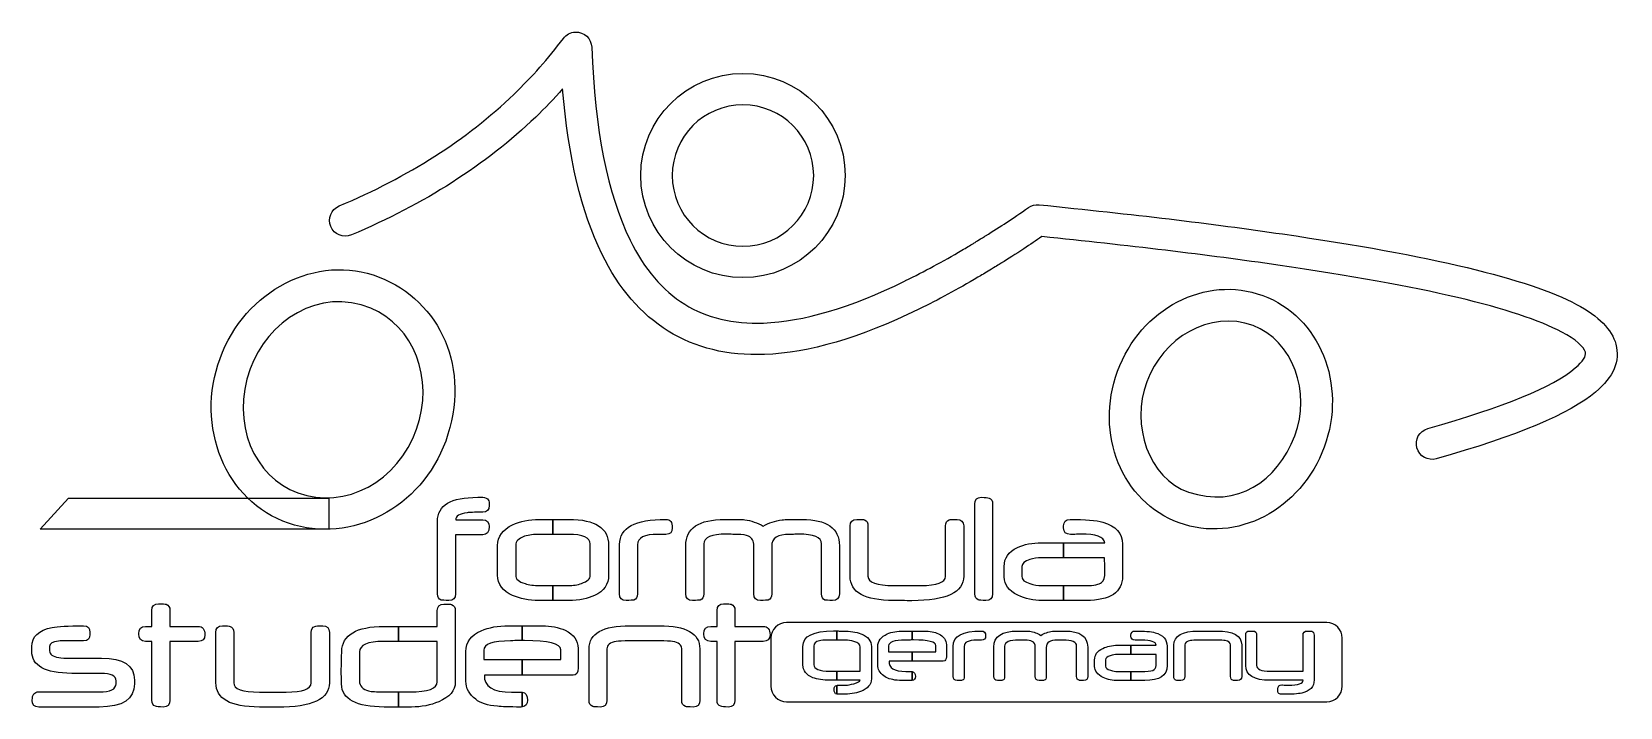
# Model space of a CAD drawing. Extents: x 0 to 356, y 0 to 151.
import ezdxf

# ---------------------------------------------------------------- set-up
doc = ezdxf.new("R2010")
doc.units = 0
doc.layers.get('0').update_dxf_attribs({"linetype": 'CONTINUOUS'})

msp = doc.modelspace()

# ---------------------------------------------------------------- linework, layer by layer
at = {"color": 7}
for points in [[(119.09625, 149.94825), (119.10375, 149.94225)], [(223.2975, 112.02225), (223.30425, 112.0155)], [(213.663, 105.66675), (213.669, 105.66675)], [(279.18825, 99.10125), (279.174, 99.10725), (279.174, 99.10125)], [(99.8985, 47.06625), (101.03175, 47.06625)], [(211.275, 25.4445), (211.275, 45.5535)], [(215.265, 45.5535), (215.265, 25.4445), (215.26575, 25.4445)], [(90.89625, 25.44525), (90.89625, 41.67525)], [(94.9935, 41.997), (101.03175, 41.997)], [(113.64225, 42.105), (116.7735, 42.105), (116.7735, 42.10425)], [(116.7735, 42.10425), (116.7735, 38.76075), (113.7, 38.76075)], [(120.21975, 38.76075), (116.7735, 38.76075), (116.7735, 42.10425), (120.3285, 42.10425)], [(183.35025, 29.38125), (183.35025, 40.647)], [(187.3425, 40.64625), (187.3425, 29.3805)], [(204.699, 29.325), (204.699, 40.647)], [(208.797, 40.64775), (208.797, 29.38125), (208.79625, 29.38125)], [(231.16875, 40.218), (231.16875, 40.647)], [(101.03175, 38.6565), (94.93875, 38.6565), (94.93875, 25.44525)], [(104.37075, 29.60025), (104.37075, 36.28275)], [(108.41325, 36.282), (108.41325, 29.5995)], [(125.12775, 29.5995), (125.12775, 36.60525)], [(129.225, 36.3375), (129.225, 29.60025)], [(131.6505, 25.4445), (131.7045, 36.49725)], [(135.69225, 36.4455), (135.69225, 25.4445)], [(142.0545, 38.76075), (140.32875, 38.76075)], [(146.52975, 25.44525), (146.52975, 36.174)], [(150.5745, 36.606), (150.5745, 25.44525)], [(158.0115, 38.7615), (157.0425, 38.7615)], [(161.784, 25.44525), (161.784, 36.174)], [(165.77625, 36.11925), (165.77625, 25.44525)], [(170.6265, 38.76075), (169.818, 38.76075)], [(176.934, 25.4445), (176.934, 36.66075)], [(180.9255, 36.17475), (180.9255, 25.4445), (180.9255, 25.4445)], [(231.11475, 36.8715), (231.11475, 33.5325), (226.158, 33.5325)], [(226.26825, 36.87225), (231.11475, 36.87225), (231.11475, 36.8715)], [(240.33675, 33.5325), (231.1155, 33.5325), (231.1155, 36.8715), (240.444, 36.8715)], [(233.6505, 38.76075), (232.68225, 38.76075)], [(244.377, 36.5505), (244.377, 29.3805)], [(217.854, 29.21775), (217.854, 31.53975)], [(221.84325, 31.53975), (221.84325, 29.27475)], [(113.7, 27.27975), (116.7735, 27.27975), (116.7735, 23.937), (113.64225, 23.937)], [(116.7735, 23.93625), (116.7735, 27.279), (120.21975, 27.279)], [(193.107, 27.27825), (199.09725, 27.27825)], [(226.26825, 27.279), (231.11475, 27.279), (231.11475, 23.93625), (226.37475, 23.93625)], [(231.11475, 23.93625), (231.11475, 27.279), (236.18475, 27.279)], [(25.49925, 18.117), (26.90475, 18.117), (26.90475, 21.67425)], [(30.9465, 21.675), (30.9465, 18.11775), (37.254, 18.11775)], [(90.8415, 5.7135), (90.8415, 14.76975), (82.1625, 14.76975), (82.1625, 18.11625), (90.8415, 18.11625), (90.8415, 21.6735)], [(94.88625, 21.6735), (94.88625, 5.658)], [(120.3285, 23.937), (116.7735, 23.937), (116.7735, 23.93625)], [(152.1345, 18.117), (153.53625, 18.117), (153.53625, 21.67425)], [(157.5285, 21.675), (157.5285, 18.11775), (163.89, 18.11775)], [(194.83725, 23.93625), (193.10625, 23.93625)], [(236.18475, 23.9355), (231.11475, 23.9355)], [(82.1625, 18.11625), (82.1625, 14.76975), (78.8205, 14.76975)], [(78.93, 18.11625), (82.1625, 18.11625), (82.1625, 18.11625)], [(106.85325, 18.2745), (109.86975, 18.2745), (109.86975, 18.27375)], [(109.86975, 18.27375), (109.86975, 14.934), (108.252, 14.934)], [(110.35725, 14.934), (109.86975, 14.934), (109.86975, 18.27375), (114.348, 18.27375)], [(134.02125, 18.27225), (140.601, 18.27225)], [(290.151, 18.9735), (169.11975, 18.9735)], [(11.59125, 14.87925), (8.682, 14.87925)], [(13.04475, 16.76475), (13.04475, 16.33275)], [(26.90475, 1.566), (26.90475, 14.7705), (25.49925, 14.7705)], [(37.254, 14.7705), (30.9465, 14.7705), (30.9465, 1.566)], [(41.2425, 5.499), (41.2425, 16.76475)], [(45.23325, 16.76475), (45.23325, 5.499)], [(62.58975, 5.4435), (62.58975, 16.76475)], [(66.687, 16.76475), (66.687, 5.499), (66.687, 5.499)], [(140.601, 14.8785), (134.02125, 14.8785)], [(153.53625, 1.566), (153.53625, 14.7705), (152.1345, 14.7705)], [(163.89, 14.7705), (157.5285, 14.7705), (157.5285, 1.566)], [(165.61575, 15.5235), (165.61575, 4.74225)], [(179.6325, 17.14125), (180.38625, 17.14125), (180.38625, 15.042), (178.3395, 15.042)], [(182.21925, 15.04275), (180.387, 15.04275), (180.387, 17.142)], [(180.86925, 17.09175), (181.845, 17.09175)], [(195.43125, 17.09025), (197.262, 17.09025), (197.262, 17.09025)], [(196.29375, 15.042), (195.69525, 15.042)], [(197.532, 15.09525), (197.262, 15.09525), (197.262, 17.091), (199.95675, 17.091)], [(197.262, 17.09025), (197.262, 15.0945)], [(212.78625, 15.042), (211.70925, 15.042)], [(222.54225, 15.042), (221.145, 15.042)], [(231.006, 15.04125), (229.7715, 15.04125)], [(246.26475, 15.95625), (246.26475, 16.1715)], [(248.643, 15.04125), (247.1865, 15.04125)], [(261.46875, 17.08875), (265.50975, 17.08875)], [(265.50975, 15.04125), (261.52575, 15.04125)], [(271.98375, 9.378), (271.98375, 16.173)], [(274.41075, 16.17225), (274.41075, 9.37725)], [(277.48425, 8.08725), (284.81775, 8.08725), (284.81775, 16.1715)], [(287.2935, 16.17225), (287.2935, 6.144), (287.2935, 6.144)], [(293.60175, 4.743), (293.60175, 15.5235)], [(0, 12.61425), (0, 13.58625)], [(3.9915, 13.587), (3.9915, 12.615)], [(9.00525, 11.001), (15.63675, 11.001)], [(73.42725, 12.39975), (73.42725, 5.928)], [(97.25475, 5.82225), (97.25475, 12.50625)], [(101.24625, 12.7785), (101.24625, 10.6725), (109.86975, 10.6725), (109.86975, 7.16925), (101.40675, 7.16925)], [(109.86975, 7.17), (109.86975, 10.67325), (118.5, 10.67325), (118.5, 12.88425)], [(122.37825, 13.20675), (122.37825, 8.84175)], [(124.85775, 1.563), (124.85775, 13.10025)], [(128.84625, 13.101), (128.84625, 1.56375)], [(145.6155, 1.5645), (145.6155, 13.1565)], [(149.658, 13.10025), (149.658, 1.56525), (149.658, 1.56525)], [(172.78275, 9.48975), (172.78275, 13.641)], [(175.212, 13.69275), (175.212, 9.54375)], [(185.56125, 6.04125), (180.38625, 6.04125), (180.38625, 8.088), (185.616, 8.088), (185.616, 13.479)], [(188.1, 13.58775), (188.1, 6.36225), (188.0985, 6.36225)], [(189.54975, 9.489), (189.54975, 13.58625)], [(191.9745, 13.7475), (191.9745, 12.45375), (197.262, 12.45375), (197.262, 10.34925), (192.08475, 10.34925)], [(197.262, 10.35), (197.262, 12.4545), (202.54125, 12.4545), (202.54125, 13.8015)], [(204.9165, 14.01675), (204.9165, 11.319)], [(206.42475, 6.90225), (206.42475, 13.64175)], [(208.90425, 13.641), (208.90425, 6.9015)], [(215.535, 6.9015), (215.535, 13.479)], [(217.96275, 13.69275), (217.96275, 6.90075)], [(224.811, 6.9015), (224.811, 13.42275)], [(227.28975, 13.422), (227.28975, 6.90075)], [(234.08175, 6.9), (234.08175, 13.74675)], [(236.5635, 13.479), (236.5635, 6.90075), (236.56275, 6.90075)], [(246.26475, 13.911), (246.26475, 11.8575), (243.19125, 11.8575)], [(243.30075, 13.911), (246.26475, 13.911), (246.26475, 13.911)], [(251.9355, 9.864), (251.9355, 11.85675), (246.26475, 11.85675), (246.26475, 13.91025), (251.9355, 13.91025)], [(254.35275, 13.69275), (254.35275, 9.32625)], [(255.8685, 6.89925), (255.8685, 13.9095)], [(258.3435, 13.962), (258.3435, 6.9)], [(268.58925, 6.9), (268.58925, 13.962)], [(271.06725, 13.96125), (271.06725, 6.90075), (271.06725, 6.90075)], [(15.47325, 7.59975), (8.95125, 7.59975)], [(121.3035, 7.17), (109.86975, 7.17), (109.86975, 7.17)], [(178.82475, 8.088), (180.38625, 8.088), (180.38625, 6.04125), (180.38625, 6.04125)], [(195.8055, 8.03325), (197.043, 8.03325)], [(197.262, 7.97775), (197.262, 5.985), (197.043, 5.985)], [(204.21375, 10.35075), (197.262, 10.35075), (197.262, 10.35)], [(197.262, 5.98575), (197.262, 7.9785)], [(238.12575, 9.1665), (238.12575, 10.62)], [(240.54675, 10.61925), (240.54675, 9.2205)], [(243.3015, 8.034), (246.26475, 8.034), (246.26475, 5.98575), (243.35775, 5.98575)], [(246.26475, 5.98575), (246.26475, 8.034), (249.342, 8.034)], [(18.8715, 5.28675), (18.8715, 5.928)], [(23.01975, 6.093), (23.01975, 5.28675), (23.01975, 5.28675)], [(180.38625, 6.04125), (178.878, 6.04125)], [(181.683, 2.91), (180.38625, 2.91), (180.38625, 4.90575)], [(180.38625, 4.90575), (180.38625, 2.91), (180.38625, 2.91)], [(180.657, 4.959), (182.433, 4.959)], [(249.342, 5.98575), (246.26475, 5.98575)], [(284.81775, 6.042), (277.48425, 6.042)], [(280.60725, 4.9605), (281.5275, 4.9605)], [(1.566, 3.4515), (15.15, 3.4515)], [(15.09825, 0.05325), (1.566, 0.05325)], [(50.9985, 3.39375), (56.985, 3.39375)], [(52.72425, 0.05325), (50.9985, 0.05325)], [(78.93, 3.45075), (82.1625, 3.45075), (82.1625, 0.05325), (78.981, 0.05325)], [(82.1625, 0.05325), (82.1625, 3.45075), (84.6945, 3.45075)], [(85.07025, 0.0525), (82.1625, 0.0525), (82.1625, 0.05325)], [(107.499, 3.39375), (109.86975, 3.39375), (109.86975, 0.10725)], [(109.86975, 0.108), (109.86975, 3.3945)], [(169.11975, 1.23825), (290.151, 1.23825)]]:
    msp.add_lwpolyline(points, dxfattribs=at)
msp.add_lwpolyline([(8.25225, 46.87875), (66.58125, 46.87875), (66.58125, 39.9225), (1.887, 39.9225)], close=True, dxfattribs=at)
for points in [[(113.8425, 143.47125), (115.63125, 145.49925), (117.384, 147.65925), (119.09625, 149.94825)], [(119.10375, 149.94225), (119.7225, 150.7725), (120.69825, 151.323), (121.80525, 151.36125)], [(121.80525, 151.36125), (123.7515, 151.43025), (125.382, 149.91), (125.45325, 147.95925)], [(125.45325, 147.95925), (126.13875, 129.40575), (129.0015, 115.00125), (134.04075, 104.73975)], [(108.00525, 137.39775), (110.06775, 139.3785), (112.0125, 141.4005), (113.8425, 143.47125)], [(136.446, 119.19825), (136.446, 131.83275), (146.69325, 142.083), (159.3345, 142.083)], [(159.3345, 142.083), (171.97425, 142.083), (182.2185, 131.83275), (182.2185, 119.19825)], [(68.865, 112.38), (84.429, 118.92675), (97.476, 127.27725), (108.00525, 137.39775)], [(118.93875, 138.59925), (116.99925, 136.413), (114.984, 134.316), (112.89525, 132.30825)], [(127.7115, 101.64525), (123.114, 111.00525), (120.18825, 123.32625), (118.93875, 138.59925)], [(112.89525, 132.30825), (101.7465, 121.599), (87.9795, 112.776), (71.598, 105.885)], [(159.3345, 135.04425), (150.582, 135.04425), (143.4885, 127.95075), (143.4885, 119.19825)], [(175.17975, 119.19825), (175.17975, 127.95075), (168.08625, 135.04425), (159.3345, 135.04425)], [(159.3345, 96.3135), (146.69325, 96.3135), (136.446, 106.56075), (136.446, 119.19825)], [(143.4885, 119.19825), (143.4885, 110.4465), (150.582, 103.35), (159.3345, 103.35)], [(182.2185, 119.19825), (182.2185, 106.56075), (171.97425, 96.3135), (159.3345, 96.3135)], [(159.3345, 103.35), (168.08625, 103.35), (175.17975, 110.4465), (175.17975, 119.19825)], [(66.98475, 107.7645), (66.228, 109.5615), (67.06875, 111.62625), (68.865, 112.38)], [(218.3895, 108.672), (219.85875, 109.64325), (221.481, 110.7435), (223.2975, 112.02225)], [(223.30425, 112.0155), (223.97175, 112.4895), (224.8035, 112.731), (225.6795, 112.64325)], [(225.6795, 112.64325), (236.2725, 111.57525), (245.99625, 110.51325), (254.80575, 109.45875)], [(71.598, 105.885), (69.8055, 105.1305), (67.7385, 105.97425), (66.98475, 107.7645)], [(213.669, 105.66675), (215.415, 106.75425), (217.00575, 107.77125), (218.3895, 108.672)], [(254.80575, 109.45875), (263.88375, 108.37125), (272.35425, 107.253), (280.19775, 106.09425)], [(134.04075, 104.73975), (137.24325, 98.2185), (141.324, 93.411), (146.28975, 90.33)], [(208.401, 102.4575), (209.34825, 103.01925), (210.20475, 103.5255), (210.9585, 103.98525)], [(210.9585, 103.98525), (211.36875, 104.23575), (212.193, 104.74575), (213.432, 105.5205)], [(213.432, 105.5205), (213.5085, 105.57), (213.5865, 105.62175), (213.663, 105.66675)], [(226.278, 105.495), (225.015, 104.62575), (223.67475, 103.72425), (222.25425, 102.7905)], [(253.98075, 102.4395), (245.06025, 103.506), (235.83525, 104.523), (226.278, 105.495)], [(280.19775, 106.09425), (313.3815, 101.313), (335.343, 96.05175), (346.09575, 90.3105)], [(42.18225, 78.21075), (47.77725, 93.44625), (63.831, 101.868), (77.8065, 96.43275)], [(142.563, 84.33225), (136.47075, 88.1175), (131.523, 93.88425), (127.7115, 101.64525)], [(195.78075, 95.655), (199.91325, 97.668), (204.1185, 99.93825), (208.401, 102.4575)], [(222.25425, 102.7905), (220.36425, 101.54475), (218.72475, 100.49475), (217.28775, 99.6)], [(279.174, 99.10125), (271.43925, 100.24425), (263.03325, 101.352), (253.98075, 102.4395)], [(77.8065, 96.43275), (91.473, 91.1145), (98.6055, 75.90375), (92.7315, 59.685)], [(211.96275, 96.37725), (207.372, 93.67275), (203.01, 91.314), (198.876, 89.2995)], [(214.608, 97.96425), (213.61875, 97.362), (212.73675, 96.831), (211.96275, 96.37725)], [(217.17225, 99.52875), (216.68775, 99.2295), (215.8395, 98.7045), (214.608, 97.96425)], [(217.28775, 99.6), (217.2495, 99.5805), (217.21725, 99.555), (217.17225, 99.52875)], [(243.255, 75.333), (248.43075, 89.4075), (262.98975, 97.00425), (275.77125, 92.30775)], [(342.77775, 84.08925), (332.78025, 89.43525), (311.58525, 94.44075), (279.18825, 99.10125)], [(75.978, 89.44875), (64.37025, 94.3155), (52.72425, 86.4555), (48.92925, 75.879)], [(163.9095, 86.1285), (172.848, 86.4555), (183.38325, 89.58075), (195.5205, 95.508)], [(195.5205, 95.508), (195.59925, 95.559), (195.6915, 95.61), (195.78075, 95.655)], [(86.20575, 62.35275), (90.25425, 73.7925), (85.55775, 85.4325), (75.978, 89.44875)], [(146.28975, 90.33), (151.212, 87.2805), (157.08675, 85.8735), (163.9095, 86.1285)], [(198.60675, 89.17725), (185.5785, 82.81125), (174.09375, 79.44675), (164.16, 79.07625)], [(198.876, 89.2995), (198.786, 89.2545), (198.696, 89.21625), (198.60675, 89.17725)], [(273.62325, 85.56), (263.88675, 89.18325), (253.3665, 82.69875), (249.78375, 72.96225)], [(275.77125, 92.30775), (288.55875, 87.6075), (294.7245, 72.39), (289.5615, 58.31925)], [(346.09575, 90.3105), (351.09075, 87.6375), (354.02325, 84.65925), (354.89325, 81.366)], [(282.97575, 60.85425), (286.75725, 70.5195), (282.4575, 82.27575), (273.62325, 85.56)], [(164.16, 79.07625), (155.89275, 78.77625), (148.69275, 80.52825), (142.563, 84.33225)], [(348.06675, 79.569), (347.72025, 80.886), (345.954, 82.39575), (342.77775, 84.08925)], [(345.80925, 76.053), (347.55, 77.52525), (348.2955, 78.69375), (348.06675, 79.569)], [(354.89325, 81.366), (355.8765, 77.625), (354.3765, 74.05725), (350.37225, 70.6695)], [(57.531, 41.25825), (43.33125, 46.09275), (36.5805, 62.9775), (42.18225, 78.21075)], [(48.92925, 75.879), (44.5305, 63.615), (49.8405, 51.636), (59.5995, 48.08175)], [(257.04075, 41.3445), (244.2555, 46.04175), (238.0845, 61.26075), (243.255, 75.333)], [(312.76725, 62.4855), (329.81925, 67.314), (340.83375, 71.83875), (345.80925, 76.053)], [(249.78375, 72.96225), (246.20025, 63.21225), (250.22775, 51.3225), (259.14525, 48.249)], [(350.37225, 70.6695), (344.6145, 65.7915), (332.7135, 60.7965), (314.67525, 55.6905)], [(59.5995, 48.08175), (70.26675, 44.193), (82.0605, 50.61975), (86.20575, 62.35275)], [(259.14525, 48.249), (270.00225, 44.50575), (278.9925, 50.61975), (282.97575, 60.85425)], [(310.323, 58.13175), (309.79425, 60.012), (310.887, 61.962), (312.76725, 62.4855)], [(92.7315, 59.685), (87.29925, 44.69025), (71.57625, 36.47475), (57.531, 41.25825)], [(289.5615, 58.31925), (284.38125, 44.24475), (269.82975, 36.64725), (257.04075, 41.3445)], [(314.67525, 55.6905), (312.80175, 55.1595), (310.85025, 56.2515), (310.323, 58.13175)], [(90.89625, 41.67525), (90.89625, 45.288), (93.915, 47.06625), (99.8985, 47.06625)], [(101.03175, 47.06625), (101.625, 47.0115), (102.05475, 46.84875), (102.273, 46.527)], [(102.273, 46.527), (102.43275, 46.25475), (102.48375, 45.8235), (102.48375, 45.2325)], [(211.275, 45.5535), (211.275, 46.5795), (211.761, 47.0655), (212.72925, 47.0655)], [(212.72925, 47.0655), (213.65175, 47.0655), (214.242, 47.01075), (214.45725, 46.902)], [(214.45725, 46.902), (214.99725, 46.737), (215.265, 46.30875), (215.265, 45.5535)], [(97.52475, 43.61325), (95.79825, 43.398), (94.9935, 42.85875), (94.9935, 41.997)], [(101.03175, 43.725), (99.141, 43.725), (98.0055, 43.66725), (97.52475, 43.61325)], [(102.48375, 45.2325), (102.48375, 44.20575), (102.003, 43.725), (101.03175, 43.725)], [(101.03175, 41.997), (102.003, 41.9955), (102.48375, 41.51025), (102.48375, 40.48725)], [(102.48375, 40.48725), (102.48375, 39.24675), (102.003, 38.6565), (101.03175, 38.6565)], [(104.37075, 36.28275), (104.37075, 38.27775), (105.50625, 39.84), (107.71425, 40.9215)], [(107.71425, 40.9215), (109.43925, 41.727), (111.43575, 42.105), (113.64225, 42.105)], [(120.3285, 42.10425), (126.25725, 42.10425), (129.225, 40.218), (129.225, 36.3375)], [(131.7045, 36.49725), (131.7045, 40.2735), (135.15675, 42.10425), (142.0545, 42.10425)], [(142.0545, 42.10425), (143.0235, 42.10425), (143.511, 41.51025), (143.511, 40.218)], [(143.511, 40.218), (143.511, 39.246), (143.0235, 38.76075), (142.0545, 38.76075)], [(146.52975, 36.174), (146.52975, 40.164), (149.439, 42.105), (155.26575, 42.105)], [(155.26575, 42.105), (157.6875, 42.105), (159.19875, 42.105), (159.738, 42.051)], [(159.738, 42.051), (161.19375, 41.83575), (162.5415, 41.34825), (163.88925, 40.596)], [(163.88925, 40.596), (165.1305, 41.349), (166.53, 41.77875), (168.09225, 41.997)], [(168.09225, 41.997), (168.798, 42.10575), (170.3025, 42.10575), (172.5675, 42.10575)], [(172.5675, 42.10575), (178.12125, 42.10575), (180.9255, 40.16475), (180.9255, 36.17475)], [(183.35025, 40.647), (183.35025, 41.61975), (183.8385, 42.1035), (184.8585, 42.1035)], [(184.8585, 42.1035), (185.77725, 42.1035), (186.315, 42.1035), (186.5865, 41.99475)], [(186.5865, 41.99475), (187.0725, 41.8335), (187.3425, 41.4015), (187.3425, 40.64625)], [(204.699, 40.647), (204.699, 41.40225), (204.969, 41.83425), (205.56525, 41.9955)], [(205.56525, 41.9955), (205.72575, 42.10425), (206.31525, 42.10425), (207.29175, 42.10425)], [(207.29175, 42.10425), (208.26, 42.10425), (208.797, 41.61975), (208.797, 40.64775)], [(231.16875, 40.647), (231.16875, 41.61975), (231.65475, 42.1035), (232.62525, 42.1035)], [(232.68225, 38.76075), (231.6555, 38.76075), (231.16875, 39.246), (231.16875, 40.218)], [(232.62525, 42.1035), (236.02425, 42.1035), (238.44825, 41.94375), (239.9565, 41.45475)], [(239.9565, 41.45475), (242.871, 40.647), (244.377, 39.0315), (244.377, 36.5505)], [(110.40825, 38.328), (109.06125, 37.845), (108.41325, 37.1985), (108.41325, 36.282)], [(113.7, 38.76075), (112.50975, 38.76075), (111.43575, 38.60175), (110.40825, 38.328)], [(125.12775, 36.60525), (125.12775, 38.0625), (123.51075, 38.76075), (120.21975, 38.76075)], [(140.32875, 38.76075), (137.25825, 38.76075), (135.69225, 38.0085), (135.69225, 36.4455)], [(155.6955, 38.817), (152.24325, 38.817), (150.5745, 38.06325), (150.5745, 36.606)], [(157.0425, 38.7615), (156.50325, 38.817), (156.0705, 38.817), (155.6955, 38.817)], [(160.6035, 38.32875), (160.11675, 38.6025), (159.19875, 38.7615), (158.0115, 38.7615)], [(161.784, 36.174), (161.784, 37.25475), (161.355, 37.95375), (160.6035, 38.32875)], [(169.818, 38.76075), (167.12325, 38.76075), (165.77625, 37.89825), (165.77625, 36.11925)], [(171.81375, 38.81625), (171.48975, 38.81625), (171.111, 38.81625), (170.6265, 38.76075)], [(176.934, 36.66075), (176.934, 38.11275), (175.21125, 38.81625), (171.81375, 38.81625)], [(217.854, 31.53975), (217.854, 33.42375), (218.8275, 34.8255), (220.8195, 35.79675)], [(220.8195, 35.79675), (222.32925, 36.55125), (224.16225, 36.87225), (226.26825, 36.87225)], [(234.99675, 38.81625), (234.62175, 38.81625), (234.189, 38.81625), (233.6505, 38.76075)], [(240.444, 36.8715), (240.2265, 38.16825), (238.398, 38.81625), (234.99675, 38.81625)], [(223.56825, 33.10275), (222.4365, 32.724), (221.84325, 32.18475), (221.84325, 31.53975)], [(226.158, 33.5325), (225.29475, 33.5325), (224.4825, 33.372), (223.56825, 33.10275)], [(240.38925, 31.806), (240.38925, 32.5095), (240.33675, 33.0465), (240.33675, 33.5325)], [(107.71425, 25.07025), (105.50625, 26.0385), (104.37075, 27.546), (104.37075, 29.60025)], [(108.41325, 29.5995), (108.41325, 28.7355), (109.119, 28.09125), (110.51775, 27.70575)], [(123.1875, 27.7635), (124.47975, 28.194), (125.12775, 28.79025), (125.12775, 29.5995)], [(129.225, 29.60025), (129.225, 27.546), (128.20125, 26.0385), (126.09675, 25.07025)], [(193.10625, 23.93625), (186.5865, 23.93625), (183.35025, 25.71375), (183.35025, 29.38125)], [(187.3425, 29.3805), (187.3425, 27.981), (189.282, 27.27825), (193.107, 27.27825)], [(208.79625, 29.38125), (208.79625, 25.71375), (204.9165, 23.88225), (197.15325, 23.88225)], [(199.09725, 27.27825), (202.8705, 27.27825), (204.699, 27.981), (204.699, 29.325)], [(220.92675, 25.12425), (218.8785, 26.14275), (217.854, 27.4905), (217.854, 29.21775)], [(221.84325, 29.27475), (221.84325, 28.57125), (222.4365, 28.09125), (223.62675, 27.705)], [(244.377, 29.3805), (244.377, 25.76775), (241.6275, 23.9355), (236.18475, 23.9355)], [(239.6865, 27.98175), (240.1755, 28.4085), (240.44325, 29.166), (240.44325, 30.3495)], [(240.44325, 30.3495), (240.44325, 30.61875), (240.44325, 31.1055), (240.38925, 31.806)], [(91.70475, 24.04275), (91.1655, 24.261), (90.89625, 24.6915), (90.89625, 25.44525)], [(94.93875, 25.44525), (94.93875, 24.4245), (94.3995, 23.937), (93.4305, 23.937)], [(113.64225, 23.937), (111.37725, 23.937), (109.38825, 24.31575), (107.71425, 25.07025)], [(110.51775, 27.70575), (111.43575, 27.4425), (112.50975, 27.27975), (113.7, 27.27975)], [(120.21975, 27.279), (121.3005, 27.279), (122.2725, 27.4425), (123.1875, 27.7635)], [(126.09675, 25.07025), (124.58925, 24.31575), (122.64825, 23.937), (120.3285, 23.937)], [(133.161, 23.93625), (132.13425, 23.93625), (131.6505, 24.423), (131.6505, 25.4445)], [(135.69225, 25.4445), (135.69225, 24.69075), (135.42375, 24.26025), (134.8875, 24.042)], [(148.04025, 23.937), (147.01425, 23.937), (146.52975, 24.42375), (146.52975, 25.44525)], [(150.5745, 25.44525), (150.5745, 24.6915), (150.306, 24.261), (149.76675, 24.04275)], [(163.24125, 23.937), (162.27225, 23.937), (161.784, 24.42375), (161.784, 25.44525)], [(165.77625, 25.44525), (165.77625, 24.6915), (165.5055, 24.261), (164.967, 24.04275)], [(177.69, 24.042), (177.20325, 24.26025), (176.934, 24.69075), (176.934, 25.4445)], [(180.9255, 25.4445), (180.9255, 24.42375), (180.3855, 23.93625), (179.4165, 23.93625)], [(212.03175, 24.0975), (211.54725, 24.26025), (211.275, 24.69075), (211.275, 25.4445)], [(215.26575, 25.4445), (215.26575, 24.42375), (214.779, 23.93625), (213.75525, 23.93625)], [(226.37475, 23.93625), (224.43525, 23.93625), (222.59925, 24.36525), (220.92675, 25.12425)], [(223.62675, 27.705), (224.538, 27.44175), (225.405, 27.279), (226.26825, 27.279)], [(236.18475, 27.279), (237.9645, 27.279), (239.14875, 27.5445), (239.6865, 27.98175)], [(26.90475, 21.67425), (26.90475, 22.695), (27.4395, 23.18325), (28.41225, 23.18325)], [(28.41225, 23.18325), (29.33025, 23.18325), (29.9205, 23.12925), (30.135, 23.07375)], [(30.135, 23.07375), (30.678, 22.8585), (30.9465, 22.42875), (30.9465, 21.675)], [(90.8415, 21.6735), (90.8415, 22.6395), (91.377, 23.12775), (92.349, 23.12775)], [(93.4305, 23.937), (92.5125, 23.937), (91.91925, 23.98725), (91.70475, 24.04275)], [(92.349, 23.12775), (93.264, 23.12775), (93.80625, 23.12775), (94.02075, 23.01825)], [(94.02075, 23.01825), (94.61775, 22.857), (94.88625, 22.374), (94.88625, 21.6735)], [(134.8875, 24.042), (134.66925, 23.98725), (134.079, 23.93625), (133.161, 23.93625)], [(149.76675, 24.04275), (149.5485, 23.988), (148.9545, 23.937), (148.04025, 23.937)], [(153.53625, 21.67425), (153.53625, 22.695), (154.02525, 23.18325), (154.9965, 23.18325)], [(154.9965, 23.18325), (155.9655, 23.18325), (156.504, 23.12925), (156.72, 23.07375)], [(156.72, 23.07375), (157.25475, 22.8585), (157.5285, 22.42875), (157.5285, 21.675)], [(164.967, 24.04275), (164.75175, 23.988), (164.1585, 23.937), (163.24125, 23.937)], [(179.4165, 23.93625), (178.49925, 23.93625), (177.909, 23.9865), (177.69, 24.042)], [(197.15325, 23.88225), (196.563, 23.88225), (195.8055, 23.88225), (194.83725, 23.93625)], [(213.75525, 23.93625), (212.84175, 23.93625), (212.24325, 23.9865), (212.03175, 24.0975)], [(0, 13.58625), (0, 15.7965), (1.50825, 17.25), (4.58175, 17.89725)], [(4.58175, 17.89725), (5.76825, 18.11625), (8.14275, 18.27375), (11.59125, 18.27375)], [(11.59125, 18.27375), (12.56325, 18.27375), (13.04475, 17.73375), (13.04475, 16.76475)], [(23.99175, 16.446), (23.99175, 17.574), (24.4755, 18.117), (25.49925, 18.117)], [(37.254, 18.11775), (38.27775, 18.11625), (38.76225, 17.46525), (38.76225, 16.227)], [(41.2425, 16.76475), (41.2425, 17.73375), (41.72625, 18.27375), (42.69825, 18.27375)], [(42.69825, 18.27375), (43.668, 18.27375), (44.21025, 18.21975), (44.42175, 18.11625)], [(44.42175, 18.11625), (44.96025, 17.952), (45.23325, 17.51925), (45.23325, 16.76475)], [(62.58975, 16.76475), (62.58975, 17.51925), (62.86275, 17.952), (63.39825, 18.11625)], [(63.39825, 18.11625), (63.6165, 18.21975), (64.20675, 18.27375), (65.17875, 18.27375)], [(65.17875, 18.27375), (66.15075, 18.27375), (66.687, 17.73375), (66.687, 16.76475)], [(69.43875, 12.45375), (69.54825, 16.22625), (72.7245, 18.11625), (78.93, 18.11625)], [(100.707, 17.14125), (102.37575, 17.898), (104.42475, 18.2745), (106.85325, 18.2745)], [(114.348, 18.27375), (116.286, 18.27375), (118.01175, 17.89725), (119.52, 17.25)], [(124.85775, 13.10025), (124.85775, 16.548), (127.932, 18.27225), (134.02125, 18.27225)], [(140.601, 18.27225), (146.63925, 18.27225), (149.658, 16.548), (149.658, 13.10025)], [(150.57525, 16.446), (150.57525, 17.574), (151.1145, 18.117), (152.1345, 18.117)], [(163.89, 18.11775), (164.862, 18.11625), (165.39825, 17.46525), (165.39825, 16.227)], [(169.11975, 18.9735), (167.178, 18.9735), (165.61575, 17.41425), (165.61575, 15.5235)], [(293.60175, 15.5235), (293.60175, 17.41425), (292.0365, 18.9735), (290.151, 18.9735)], [(5.98425, 14.82525), (4.63275, 14.66475), (3.9915, 14.28675), (3.9915, 13.587)], [(8.682, 14.87925), (7.22475, 14.87925), (6.30825, 14.87925), (5.98425, 14.82525)], [(13.04475, 16.33275), (13.04475, 15.363), (12.56325, 14.87925), (11.59125, 14.87925)], [(25.49925, 14.7705), (24.4755, 14.7705), (23.99175, 15.3105), (23.99175, 16.446)], [(38.76225, 16.227), (38.76225, 15.258), (38.27775, 14.7705), (37.254, 14.7705)], [(78.8205, 14.76975), (75.20775, 14.76975), (73.42725, 13.96275), (73.42725, 12.39975)], [(97.25475, 12.50625), (97.25475, 14.60925), (98.38725, 16.17225), (100.707, 17.14125)], [(107.28375, 14.87925), (103.293, 14.87925), (101.24625, 14.17575), (101.24625, 12.7785)], [(108.252, 14.934), (107.55375, 14.87925), (107.229, 14.87925), (107.28375, 14.87925)], [(118.5, 12.88425), (118.5, 14.28675), (115.7985, 14.934), (110.35725, 14.934)], [(119.52, 17.25), (121.461, 16.33275), (122.37825, 14.988), (122.37825, 13.20675)], [(130.95075, 14.769), (129.549, 14.49975), (128.84625, 13.962), (128.84625, 13.101)], [(134.02125, 14.8785), (132.462, 14.8785), (131.436, 14.8245), (130.95075, 14.769)], [(143.56275, 14.769), (143.08125, 14.82375), (142.0545, 14.8785), (140.601, 14.8785)], [(145.6155, 13.1565), (145.6155, 13.962), (144.9165, 14.49975), (143.56275, 14.769)], [(152.1345, 14.7705), (151.1145, 14.7705), (150.57525, 15.3105), (150.57525, 16.446)], [(165.39825, 16.227), (165.39825, 15.258), (164.862, 14.7705), (163.89, 14.7705)], [(172.78275, 13.641), (172.78275, 15.957), (175.1025, 17.14125), (179.6325, 17.14125)], [(176.45325, 14.87925), (175.641, 14.71575), (175.212, 14.28675), (175.212, 13.69275)], [(178.3395, 15.042), (177.474, 15.042), (176.829, 14.98875), (176.45325, 14.87925)], [(180.387, 17.142), (180.55125, 17.142), (180.70875, 17.09175), (180.86925, 17.09175)], [(181.845, 17.09175), (183.35175, 17.09175), (184.6455, 16.87725), (185.778, 16.4475)], [(184.21125, 14.77125), (183.57, 14.9355), (182.9205, 15.04275), (182.21925, 15.04275)], [(185.616, 13.479), (185.616, 14.07225), (185.18625, 14.45025), (184.21125, 14.77125)], [(185.778, 16.4475), (187.34325, 15.8535), (188.1, 14.88075), (188.1, 13.58775)], [(189.54975, 13.58625), (189.54975, 14.87925), (190.25175, 15.7965), (191.655, 16.446)], [(191.655, 16.446), (192.67875, 16.87575), (193.91625, 17.09025), (195.43125, 17.09025)], [(195.69525, 15.042), (193.2195, 15.042), (191.9745, 14.60925), (191.9745, 13.7475)], [(197.262, 15.0945), (196.93725, 15.0945), (196.61475, 15.042), (196.29375, 15.042)], [(202.54125, 13.8015), (202.54125, 14.66475), (200.8755, 15.09525), (197.532, 15.09525)], [(199.95675, 17.091), (201.1935, 17.091), (202.27425, 16.8765), (203.13675, 16.44675)], [(203.13675, 16.44675), (204.3225, 15.903), (204.9165, 15.09525), (204.9165, 14.01675)], [(206.42475, 13.64175), (206.42475, 15.95775), (208.52925, 17.09175), (212.7855, 17.09175)], [(211.70925, 15.042), (209.82225, 15.042), (208.90425, 14.55825), (208.90425, 13.641)], [(212.7855, 17.09175), (213.38025, 17.09025), (213.70125, 16.7115), (213.70125, 15.957)], [(213.70125, 15.957), (213.70125, 15.3105), (213.38025, 15.042), (212.78625, 15.042)], [(215.535, 13.479), (215.535, 15.903), (217.31775, 17.091), (220.87575, 17.091)], [(221.145, 15.042), (219.042, 15.042), (217.96275, 14.60925), (217.96275, 13.69275)], [(220.87575, 17.091), (222.33, 17.091), (223.245, 17.091), (223.569, 17.037)], [(224.1075, 14.7705), (223.7835, 14.93475), (223.245, 15.042), (222.54225, 15.042)], [(223.569, 17.037), (224.48325, 16.9275), (225.2955, 16.60575), (226.104, 16.119)], [(224.811, 13.42275), (224.811, 14.12325), (224.5965, 14.559), (224.1075, 14.7705)], [(226.104, 16.119), (226.85625, 16.605), (227.721, 16.8765), (228.69225, 17.037)], [(229.7715, 15.04125), (228.09975, 15.04125), (227.28975, 14.49975), (227.28975, 13.422)], [(228.69225, 17.037), (229.1235, 17.091), (230.037, 17.091), (231.44175, 17.091)], [(234.08175, 13.74675), (234.08175, 14.60775), (233.0595, 15.04125), (231.006, 15.04125)], [(231.44175, 17.091), (234.83775, 17.091), (236.5635, 15.903), (236.5635, 13.479)], [(246.26475, 16.1715), (246.26475, 16.76475), (246.5895, 17.09025), (247.1865, 17.09025)], [(247.1865, 15.04125), (246.5895, 15.04125), (246.26475, 15.309), (246.26475, 15.95625)], [(247.1865, 17.09025), (249.23175, 17.09025), (250.74, 16.98075), (251.65875, 16.7115)], [(251.9355, 13.91025), (251.82375, 14.664), (250.74, 15.04125), (248.643, 15.04125)], [(251.65875, 16.7115), (253.4415, 16.227), (254.35275, 15.2025), (254.35275, 13.69275)], [(255.8685, 13.9095), (255.8685, 16.011), (257.7465, 17.08875), (261.46875, 17.08875)], [(259.581, 14.93325), (258.77325, 14.82375), (258.3435, 14.44875), (258.3435, 13.962)], [(261.52575, 15.04125), (260.556, 15.04125), (259.9095, 14.988), (259.581, 14.93325)], [(265.50975, 17.08875), (269.181, 17.08875), (271.06725, 16.062), (271.06725, 13.96125)], [(267.3465, 14.93325), (267.02475, 14.98725), (266.43375, 15.04125), (265.50975, 15.04125)], [(268.58925, 13.962), (268.58925, 14.49975), (268.155, 14.82375), (267.3465, 14.93325)], [(271.98375, 16.173), (271.98375, 16.66125), (272.1465, 16.9275), (272.46825, 17.037)], [(272.46825, 17.037), (272.6265, 17.091), (272.95275, 17.091), (273.5445, 17.091)], [(273.5445, 17.091), (274.1415, 17.091), (274.41075, 16.7655), (274.41075, 16.17225)], [(284.81775, 16.1715), (284.81775, 16.76475), (285.13875, 17.09025), (285.729, 17.09025)], [(285.729, 17.09025), (286.326, 17.09025), (286.64925, 17.09025), (286.809, 17.03625)], [(286.809, 17.03625), (287.13525, 16.92675), (287.2935, 16.605), (287.2935, 16.17225)], [(8.95125, 7.59975), (2.96475, 7.6005), (0, 9.27075), (0, 12.61425)], [(3.9915, 12.615), (3.9915, 11.8575), (4.6905, 11.3775), (6.03825, 11.1585)], [(6.03825, 11.1585), (6.5775, 11.049), (7.54575, 11.001), (9.00525, 11.001)], [(15.63675, 11.001), (20.5395, 11.001), (23.01975, 9.378), (23.01975, 6.093)], [(69.38475, 5.22825), (69.33075, 7.1145), (69.33075, 9.543), (69.43875, 12.45375)], [(204.9165, 11.319), (204.9165, 10.674), (204.69825, 10.35075), (204.21375, 10.35075)], [(238.12575, 10.62), (238.12575, 11.75625), (238.71825, 12.615), (239.9565, 13.2075)], [(239.9565, 13.2075), (240.87375, 13.641), (242.00325, 13.911), (243.30075, 13.911)], [(241.6275, 11.5365), (240.92475, 11.31825), (240.54675, 11.00025), (240.54675, 10.61925)], [(243.19125, 11.8575), (242.70675, 11.8575), (242.1705, 11.7555), (241.6275, 11.5365)], [(18.8715, 5.928), (18.8715, 7.0605), (17.73525, 7.59975), (15.47325, 7.59975)], [(101.40675, 7.16925), (101.24625, 4.68675), (103.293, 3.39375), (107.499, 3.39375)], [(122.37825, 8.84175), (122.37825, 7.76325), (122.00325, 7.17), (121.3035, 7.17)], [(174.99675, 6.6315), (173.54025, 7.224), (172.78275, 8.1945), (172.78275, 9.48975)], [(175.212, 9.54375), (175.212, 8.57175), (176.45325, 8.088), (178.82475, 8.088)], [(190.90125, 7.0065), (189.9795, 7.7085), (189.54975, 8.51625), (189.54975, 9.489)], [(192.08475, 10.34925), (191.97525, 8.78625), (193.22025, 8.03325), (195.8055, 8.03325)], [(197.043, 8.03325), (197.1525, 8.03325), (197.20425, 8.03325), (197.262, 7.97775)], [(197.262, 7.9785), (197.7465, 7.92675), (197.9625, 7.545), (197.9625, 6.90075)], [(240.012, 6.687), (238.7715, 7.28025), (238.12575, 8.142), (238.12575, 9.1665)], [(240.54675, 9.2205), (240.54675, 8.84175), (240.9255, 8.517), (241.6845, 8.30175)], [(241.6845, 8.30175), (242.22225, 8.08725), (242.7615, 8.034), (243.3015, 8.034)], [(254.35275, 9.32625), (254.35275, 7.0605), (252.68475, 5.98575), (249.342, 5.98575)], [(249.342, 8.034), (250.476, 8.034), (251.178, 8.142), (251.4975, 8.463)], [(251.4975, 8.463), (251.82375, 8.68125), (251.9355, 9.16575), (251.9355, 9.864)], [(277.48425, 6.042), (273.81375, 6.042), (271.98375, 7.17075), (271.98375, 9.378)], [(274.41075, 9.37725), (274.41075, 8.517), (275.43825, 8.08725), (277.48425, 8.08725)], [(23.01975, 5.28675), (23.01975, 1.7775), (20.379, 0.05325), (15.09825, 0.05325)], [(15.15, 3.4515), (17.6325, 3.4515), (18.8715, 4.04175), (18.8715, 5.28675)], [(50.9985, 0.05325), (44.47575, 0.05325), (41.2425, 1.8855), (41.2425, 5.499)], [(45.23325, 5.499), (45.23325, 4.0965), (47.17425, 3.39375), (50.9985, 3.39375)], [(66.687, 5.499), (66.687, 1.83075), (62.805, 0), (55.044, 0)], [(56.985, 3.39375), (60.7065, 3.39375), (62.58975, 4.0965), (62.58975, 5.4435)], [(78.981, 0.05325), (72.7245, 0.05325), (69.4905, 1.7775), (69.38475, 5.22825)], [(73.42725, 5.928), (73.42725, 4.74225), (74.12925, 3.98625), (75.477, 3.66525)], [(75.477, 3.66525), (76.06725, 3.5025), (77.2035, 3.45075), (78.93, 3.45075)], [(84.6945, 3.45075), (88.791, 3.45075), (90.8415, 4.2015), (90.8415, 5.7135)], [(94.88625, 5.658), (94.88625, 3.72075), (93.642, 2.26425), (91.1655, 1.23675)], [(99.46875, 1.7775), (98.0115, 2.91), (97.25475, 4.26), (97.25475, 5.82225)], [(165.61575, 4.74225), (165.61575, 2.802), (167.178, 1.23825), (169.11975, 1.23825)], [(178.878, 6.04125), (177.3135, 6.04125), (176.01675, 6.25275), (174.99675, 6.6315)], [(179.74275, 4.04175), (179.74275, 4.52925), (179.9535, 4.851), (180.38625, 4.90575)], [(180.38625, 2.91), (179.9535, 3.018), (179.74275, 3.3945), (179.74275, 4.04175)], [(180.38625, 4.90575), (180.4965, 4.959), (180.5505, 4.959), (180.657, 4.959)], [(182.433, 4.959), (182.8125, 4.959), (183.40875, 5.0685), (184.1625, 5.28675)], [(184.1625, 5.28675), (185.0775, 5.55225), (185.56125, 5.82225), (185.56125, 6.04125)], [(188.0985, 6.36225), (188.0985, 5.06925), (187.287, 4.1475), (185.66625, 3.50325)], [(193.866, 6.0405), (192.5175, 6.19725), (191.544, 6.52125), (190.90125, 7.0065)], [(197.043, 5.985), (195.48525, 5.985), (194.40675, 5.985), (193.866, 6.0405)], [(197.9625, 6.90075), (197.96175, 6.36225), (197.7465, 6.04125), (197.262, 5.98575)], [(207.342, 5.9865), (206.6925, 5.9865), (206.42475, 6.2535), (206.42475, 6.90225)], [(208.41975, 6.042), (208.25925, 5.9865), (207.88125, 5.9865), (207.342, 5.9865)], [(208.90425, 6.9015), (208.90425, 6.41475), (208.74375, 6.144), (208.41975, 6.042)], [(216.3975, 5.98575), (215.8065, 5.98575), (215.535, 6.25275), (215.535, 6.9015)], [(217.4805, 6.04125), (217.317, 5.98575), (216.99375, 5.98575), (216.3975, 5.98575)], [(217.96275, 6.90075), (217.96275, 6.414), (217.80225, 6.14325), (217.4805, 6.04125)], [(225.72525, 5.98575), (225.135, 5.98575), (224.811, 6.25275), (224.811, 6.9015)], [(226.80375, 6.04125), (226.64325, 5.98575), (226.3155, 5.98575), (225.72525, 5.98575)], [(227.28975, 6.90075), (227.28975, 6.414), (227.12325, 6.14325), (226.80375, 6.04125)], [(234.621, 6.0405), (234.29625, 6.14325), (234.08175, 6.41325), (234.08175, 6.9)], [(235.64475, 5.985), (235.10625, 5.985), (234.72975, 5.985), (234.621, 6.0405)], [(236.56275, 6.90075), (236.56275, 6.25275), (236.29275, 5.985), (235.64475, 5.985)], [(243.35775, 5.98575), (242.1705, 5.98575), (241.0335, 6.198), (240.012, 6.687)], [(256.3485, 6.03975), (256.02675, 6.1425), (255.8685, 6.4125), (255.8685, 6.89925)], [(257.433, 5.98425), (256.83525, 5.98425), (256.5135, 5.98425), (256.3485, 6.03975)], [(258.3435, 6.9), (258.3435, 6.252), (258.0225, 5.98425), (257.433, 5.98425)], [(269.07, 6.0405), (268.7505, 6.14325), (268.58925, 6.41325), (268.58925, 6.9)], [(270.15, 5.985), (269.55975, 5.985), (269.23125, 5.985), (269.07, 6.0405)], [(271.06725, 6.90075), (271.06725, 6.25275), (270.747, 5.985), (270.15, 5.985)], [(279.15225, 4.09725), (279.15225, 4.68825), (279.42075, 5.0145), (280.0695, 5.0145)], [(279.2595, 3.234), (279.15225, 3.39525), (279.15225, 3.66675), (279.15225, 4.09725)], [(280.0695, 5.0145), (280.0695, 5.0145), (280.23825, 5.0145), (280.60725, 4.9605)], [(281.5275, 4.9605), (283.73325, 4.9605), (284.81775, 5.34), (284.81775, 6.042)], [(287.2935, 6.144), (287.2935, 4.581), (286.3755, 3.61275), (284.5425, 3.18225)], [(290.151, 1.23825), (292.0365, 1.23825), (293.60175, 2.80275), (293.60175, 4.743)], [(0.1095, 1.56525), (0.1095, 2.802), (0.59325, 3.4515), (1.566, 3.4515)], [(1.566, 0.05325), (0.59325, 0.05325), (0.1095, 0.5385), (0.1095, 1.56525)], [(27.71325, 0.216), (27.171, 0.3795), (26.90475, 0.81225), (26.90475, 1.566)], [(29.433, 0.054), (28.52175, 0.054), (27.92775, 0.108), (27.71325, 0.216)], [(30.9465, 1.566), (30.9465, 0.54), (30.45975, 0.054), (29.433, 0.054)], [(55.044, 0), (54.45, 0), (53.64225, 0), (52.72425, 0.05325)], [(91.1655, 1.23675), (89.33025, 0.429), (87.2835, 0.0525), (85.07025, 0.0525)], [(104.319, 0.21525), (102.10875, 0.42975), (100.48875, 0.91725), (99.46875, 1.7775)], [(109.54875, 0.05325), (106.95975, 0.05325), (105.237, 0.10725), (104.319, 0.21525)], [(109.86975, 0.10725), (109.76025, 0.05325), (109.6575, 0.05325), (109.54875, 0.05325)], [(109.86975, 3.3945), (110.6265, 3.285), (111.057, 2.64375), (111.057, 1.566)], [(111.057, 1.566), (111.057, 0.702), (110.6265, 0.1635), (109.86975, 0.108)], [(125.667, 0.16125), (125.12775, 0.3765), (124.85775, 0.80925), (124.85775, 1.563)], [(127.39275, 0.05175), (126.42075, 0.05175), (125.88525, 0.10575), (125.667, 0.16125)], [(128.84625, 1.56375), (128.84625, 0.53775), (128.36175, 0.05175), (127.39275, 0.05175)], [(146.424, 0.16275), (145.8855, 0.378), (145.6155, 0.81075), (145.6155, 1.5645)], [(148.1505, 0.05325), (147.2325, 0.05325), (146.63925, 0.10725), (146.424, 0.16275)], [(149.658, 1.56525), (149.658, 0.53925), (149.17425, 0.05325), (148.1505, 0.05325)], [(154.3485, 0.216), (153.81, 0.3795), (153.53625, 0.81225), (153.53625, 1.566)], [(156.07125, 0.054), (155.157, 0.054), (154.56675, 0.108), (154.3485, 0.216)], [(157.5285, 1.566), (157.5285, 0.54), (157.04325, 0.054), (156.07125, 0.054)], [(185.66625, 3.50325), (184.53825, 3.12825), (183.1905, 2.91), (181.683, 2.91)], [(280.0695, 2.91075), (279.639, 2.91075), (279.4215, 3.01875), (279.2595, 3.234)], [(284.5425, 3.18225), (283.73325, 2.96475), (282.225, 2.91075), (280.0695, 2.91075)]]:
    msp.add_open_spline(points, degree=3, dxfattribs=at)

doc.saveas('drawing.dxf')
